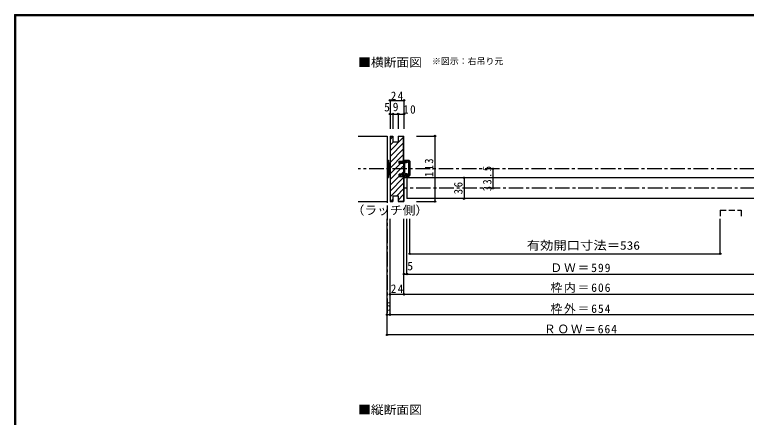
# Model space of a CAD drawing. Units: millimetres at full size, sheet at 1:5. Extents: x -973 to 977, y -718 to 696.
# Drawn here: x -973 to 290, y 1 to 696 of the extents above; entities that cross this region are included whole.
import ezdxf
from ezdxf.enums import TextEntityAlignment as Align

# ---------------------------------------------------------------- set-up
doc = ezdxf.new("R2010")
doc.units = ezdxf.units.MM
doc.header["$LTSCALE"] = 5
doc.header["$PDMODE"] = 32
doc.header["$PDSIZE"] = 2.5
for name, pattern in [('CHAIN1', [8, 5, -1, 1, -1]), ('DASHED1', [1.8, 1.2, -0.6]), ('DASHED2', [3, 2, -1])]:
    doc.linetypes.add(name, pattern=pattern)
for name, color, linetype in [('0-1_通り芯', 4, 'DASHED1'), ('0-3_仕上げ', 7, 'Continuous'), ('0-4_枠', 3, 'Continuous'), ('0-6_扉', 6, 'Continuous'), ('0-7_金物', 7, 'Continuous'), ('0-8_戸当り', 7, 'Continuous'), ('0-A_文字', 3, 'Continuous'), ('0-B_寸法', 7, 'Continuous'), ('0-C_ハッチ', 4, 'Continuous'), ('F-1_枠', 6, 'Continuous')]:
    doc.layers.add(name, color=color, linetype=linetype)
doc.styles.add('ＭＳ ゴシック', font='')
doc.styles.get('ＭＳ ゴシック').set_extended_font_data('MS Gothic')

msp = doc.modelspace()

# ---------------------------------------------------------------- linework, layer by layer
at = {"layer": '0-1_通り芯', "linetype": 'CHAIN1'}
for p, q in [((-330.347, 486.5), (-330.347, 178.5)), ((383.653, 430), (-380.347, 430)), ((304.653, 396.5), (-301.347, 396.5))]:
    msp.add_line(p, q, dxfattribs=at)
at = {"layer": '0-3_仕上げ'}
for p, q in [((-380.347, 486.5), (-330.347, 486.5)), ((-330.347, 486.5), (-330.347, 373.5)), ((-380.347, 373.5), (-330.347, 373.5))]:
    msp.add_line(p, q, dxfattribs=at)
at = {"layer": '0-4_枠'}
for p, q in [((-325.347, 486.5), (-325.347, 373.5)), ((-325.347, 486.5), (-320.347, 486.5)), ((-320.347, 486.5), (-320.347, 476.5)), ((-311.347, 486.5), (-301.347, 486.5)), ((-311.347, 486.5), (-311.347, 476.5)), ((-311.347, 486), (-301.847, 486)), ((-301.847, 442.979), (-301.847, 486)), ((-301.347, 442.979), (-301.347, 486.5)), ((-320.347, 476.5), (-311.347, 476.5)), ((-309.847, 442.979), (-301.347, 442.979)), ((-309.847, 439.279), (-309.847, 442.979)), ((-301.347, 439.279), (-309.847, 439.279)), ((-301.347, 420.679), (-301.347, 439.279)), ((-301.347, 420.679), (-309.847, 420.679)), ((-309.847, 416.979), (-309.847, 420.679)), ((-309.847, 416.979), (-301.347, 416.979)), ((-301.847, 416.979), (-301.847, 374)), ((-301.347, 416.979), (-301.347, 373.5)), ((-320.347, 383.5), (-311.347, 383.5)), ((-320.347, 383.5), (-320.347, 373.5)), ((-311.347, 383.5), (-311.347, 373.5)), ((-325.347, 373.5), (-320.347, 373.5)), ((-311.347, 374), (-301.847, 374)), ((-311.347, 373.5), (-301.347, 373.5))]:
    msp.add_line(p, q, dxfattribs=at)
at = {"layer": '0-6_扉'}
for p, q in [((-296.347, 414.5), (-296.347, 378.5)), ((302.653, 414.5), (-296.347, 414.5)), ((302.653, 378.5), (-296.347, 378.5))]:
    msp.add_line(p, q, dxfattribs=at)
at = {"layer": '0-6_扉', "linetype": 'DASHED2'}
for p, q in [((244.658, 358.408), (244.658, 343.5)), ((244.658, 358.408), (280.658, 358.408)), ((280.658, 358.408), (280.658, 343.5))]:
    msp.add_line(p, q, dxfattribs=at)
at = {"layer": '0-7_金物'}
for p, q in [((-330.347, 445), (-330.347, 415)), ((-330.347, 445), (-327.847, 445)), ((-327.847, 445), (-327.847, 415)), ((-327.847, 440), (-325.847, 440)), ((-325.847, 440), (-325.847, 420)), ((-325.847, 439), (-325.347, 439)), ((-327.847, 420), (-325.847, 420)), ((-325.847, 421), (-325.347, 421)), ((-330.347, 415), (-327.847, 415))]:
    msp.add_line(p, q, dxfattribs=at)
at = {"layer": '0-8_戸当り'}
for p, q in [((-308.847, 441.079), (-305.847, 442.979)), ((-305.847, 441.829), (-305.847, 442.979)), ((-301.347, 442.079), (-298.847, 442.079)), ((-301.347, 441.829), (-301.347, 442.079)), ((-301.245, 443.604), (-299.345, 442.154)), ((-292.347, 444.129), (-301.047, 444.129)), ((-298.847, 442.379), (-298.847, 442.629)), ((-296.147, 442.629), (-298.847, 442.629)), ((-298.847, 442.329), (-298.847, 442.079)), ((-298.46, 442.616), (-296.742, 442.143)), ((-296.147, 440.629), (-296.147, 442.629)), ((-294.947, 442.629), (-294.947, 440.629)), ((-292.847, 442.629), (-294.947, 442.629)), ((-292.847, 419.629), (-292.847, 442.629)), ((-291.347, 443.129), (-291.347, 418.629)), ((-305.847, 439.579), (-308.847, 441.079)), ((-301.347, 441.829), (-305.847, 441.829)), ((-305.847, 440.329), (-301.347, 440.329)), ((-305.847, 439.579), (-305.847, 440.329)), ((-301.347, 419.629), (-301.347, 440.329)), ((-299.847, 422.129), (-299.847, 440.379)), ((-299.347, 440.879), (-298.847, 440.879)), ((-298.013, 441.328), (-297.152, 441.015)), ((-294.947, 440.629), (-296.147, 440.629)), ((-305.847, 418.129), (-305.847, 416.979)), ((-300.647, 418.129), (-305.847, 418.129)), ((-300.647, 416.629), (-300.647, 418.129)), ((-299.947, 416.629), (-299.947, 419.129)), ((-299.347, 421.629), (-297.387, 421.629)), ((-298.847, 418.829), (-297.644, 420.081)), ((-298.847, 418.129), (-298.847, 418.829)), ((-291.847, 418.129), (-298.847, 418.129)), ((-298.356, 415.645), (-293.407, 418.129)), ((-298.042, 415.019), (-291.847, 418.129)), ((-296.847, 419.679), (-296.847, 419.629)), ((-292.847, 419.629), (-296.847, 419.629)), ((-296.378, 421.079), (-293.755, 421.897)), ((-295.83, 419.784), (-293.338, 420.561))]:
    msp.add_line(p, q, dxfattribs=at)
for points in [[(-305.847, 420.379), (-308.847, 418.879), (-305.847, 416.979)], [(-305.847, 420.379), (-305.847, 419.629), (-301.347, 419.629)], [(-300.647, 418.129), (-300.647, 419.129), (-299.847, 419.129), (-299.847, 420.229), (-297.51, 420.229)]]:
    msp.add_lwpolyline(points, dxfattribs=at)
for centre, radius, start, end in [((-301.047, 443.829), 0.3, 90, 228.65222), ((-299.147, 442.379), 0.3, 228.65222, 360), ((-298.547, 442.329), 0.3, 73.20997, 180), ((-296.947, 441.579), 0.6, 0, 73.20997), ((-292.347, 443.129), 1, 0, 90), ((-299.347, 440.379), 0.5, 90, 180), ((-298.847, 441.879), 1, 270, 326.52262), ((-296.947, 441.579), 0.6, 246.66235, 0), ((-299.347, 422.129), 0.5, 180, 270), ((-297.347, 419.679), 0.5, 0, 126.38479), ((-297.51, 419.429), 0.8, 48.59038, 90), ((-297.387, 420.429), 1.2, 32.78874, 90), ((-296.187, 420.929), 1.2, 228.59038, 287.32983), ((-293.547, 421.229), 0.7, 287.32983, 107.32983), ((-291.847, 418.629), 0.5, 270, 0), ((-298.847, 416.629), 1.8, 180, 296.57515), ((-298.847, 416.629), 1.1, 180, 296.57515)]:
    msp.add_arc(centre, radius, start, end, dxfattribs=at)
at = {"layer": '0-B_寸法', "color": 4}
for p, q in [((-325.347, 548.003), (-325.347, 498.961)), ((-325.347, 524.479), (-301.347, 524.479)), ((-320.347, 524.479), (-320.347, 498.961)), ((-311.347, 524.479), (-311.347, 498.961)), ((-279.487, 486.5), (-247.577, 486.5)), ((-247.577, 373.5), (-247.577, 486.5)), ((-147.577, 396.5), (-147.577, 430)), ((-197.577, 414.5), (-197.577, 378.5)), ((-279.487, 373.5), (-247.577, 373.5)), ((-330.347, 143.5), (-330.347, 343.5)), ((-325.347, 178.5), (-325.347, 343.5)), ((-301.347, 213.5), (-301.347, 343.5)), ((-296.347, 248.5), (-296.347, 343.5)), ((-291.347, 283.5), (-291.347, 343.5)), ((244.658, 283.5), (244.658, 343.5)), ((-291.347, 283.5), (244.658, 283.5)), ((-301.347, 248.5), (304.653, 248.5)), ((-325.347, 213.5), (328.653, 213.5)), ((-330.347, 178.5), (333.653, 178.5)), ((333.653, 143.5), (-330.347, 143.5))]:
    msp.add_line(p, q, dxfattribs=at)
msp.add_lwpolyline([(-325.347, 548.003), (-301.347, 548.003), (-301.347, 498.961)], dxfattribs=at)
at = {"layer": '0-B_寸法'}
for p in [(-325.347, 548.003), (-301.347, 548.003), (-325.347, 524.479), (-320.347, 524.479), (-311.347, 524.479), (-301.347, 524.479), (-247.577, 486.5), (-147.577, 430), (-197.577, 414.5), (-147.577, 396.5), (-197.577, 378.5), (-247.577, 373.5), (-291.347, 283.5), (244.658, 283.5), (-301.347, 248.5), (-296.347, 248.5), (-325.347, 213.5), (-301.347, 213.5), (-330.347, 178.5), (-325.347, 178.5), (-330.347, 143.5)]:
    msp.add_point(p, dxfattribs=at)
at = {"layer": '0-C_ハッチ'}
for p, q in [((-325.347, 480.679), (-320.347, 485.679)), ((-325.347, 460.88), (-301.847, 484.38)), ((-311.347, 484.78), (-309.627, 486.5)), ((-325.347, 470.78), (-319.627, 476.5)), ((-325.347, 450.981), (-301.847, 474.481)), ((-325.347, 441.081), (-301.847, 464.581)), ((-325.347, 431.182), (-301.847, 454.682)), ((-303.65, 442.979), (-301.847, 444.782)), ((-325.347, 421.282), (-307.35, 439.279)), ((-325.347, 411.383), (-301.347, 435.383)), ((-325.347, 401.483), (-309.847, 416.983)), ((-306.151, 420.679), (-301.347, 425.483)), ((-325.347, 391.584), (-301.847, 415.084)), ((-325.347, 381.684), (-301.847, 405.184)), ((-313.632, 383.5), (-301.847, 395.285)), ((-311.347, 375.885), (-301.847, 385.385)), ((-323.632, 373.5), (-320.347, 376.785)), ((-303.333, 374), (-301.847, 375.486))]:
    msp.add_line(p, q, dxfattribs=at)
at = {"layer": 'F-1_枠'}
for p, q in [((-973.347, 695.833), (-973.347, -700.833)), ((-973.347, 695.833), (976.653, 695.833)), ((-973.347, 695), (976.653, 695)), ((-972.514, 695.833), (-972.514, -700.833)), ((-971.68, 695.833), (-971.68, -700.833)), ((-973.347, 694.167), (976.653, 694.167))]:
    msp.add_line(p, q, dxfattribs=at)

# ---------------------------------------------------------------- texts
at = {"layer": '0-A_文字', "color": 7, "style": 'ＭＳ ゴシック', "width": 1.1}
for s, p in [('■横断面図', (-380.347, 601.667)), ('（ラッチ側）', (-391.597, 346.605)), ('■縦断面図', (-380.347, 2.5))]:
    msp.add_text(s, height=14.66, dxfattribs=at).set_placement(p, align=Align.BOTTOM_LEFT)
at = {"layer": '0-A_文字', "color": 7, "style": 'ＭＳ ゴシック'}
msp.add_text('※図示：右吊り元', height=11, dxfattribs=at).set_placement((-253.008, 606.667), align=Align.BOTTOM_LEFT)
at = {"layer": '0-B_寸法', "style": 'ＭＳ ゴシック'}
for s, p in [('5', (-335.516, 524.633)), ('9', (-320.73, 525.027)), ('5', (-295.597, 250.5)), ('5', (-332.847, 181))]:
    msp.add_text(s, height=14.66, dxfattribs=at).set_placement(p, align=Align.BOTTOM_LEFT)
at = {"layer": '0-B_寸法', "style": 'ＭＳ ゴシック', "width": 1.15}
msp.add_text('有効開口寸法＝536', height=14.66, dxfattribs=at).set_placement((-89.347, 286), align=Align.BOTTOM_LEFT)
at = {"layer": '0-B_寸法', "char_height": 14.66, "attachment_point": 7, "style": 'ＭＳ ゴシック'}
for s, insert in [('\\T1.27;\\W0.95;24', (-324.116, 548.584)), ('\\T1.27;\\W0.95;10', (-302.696, 524.83)), ('\\T1.17;ＤＷ＝599', (-48.347, 251.653)), ('\\T1.27;\\W0.95;24', (-323.972, 216)), ('\\T1.17;枠内＝606', (-48.347, 216)), ('\\T1.17;枠外＝654', (-48.347, 179.806)), ('\\T1.16;ＲＯＷ＝664', (-59.597, 146))]:
    msp.add_mtext(s, dxfattribs=dict(at, insert=insert))
at = {"layer": '0-B_寸法', "char_height": 14.66, "attachment_point": 7, "rotation": 90, "style": 'ＭＳ ゴシック'}
for s, insert in [('\\T1.27;\\W0.9;113', (-250.655, 416.023)), ('\\T1.28;\\W0.9;33.5', (-150.077, 391.375)), ('\\T1.27;\\W0.95;36', (-200.077, 385.875))]:
    msp.add_mtext(s, dxfattribs=dict(at, insert=insert))

doc.saveas('drawing.dxf')
